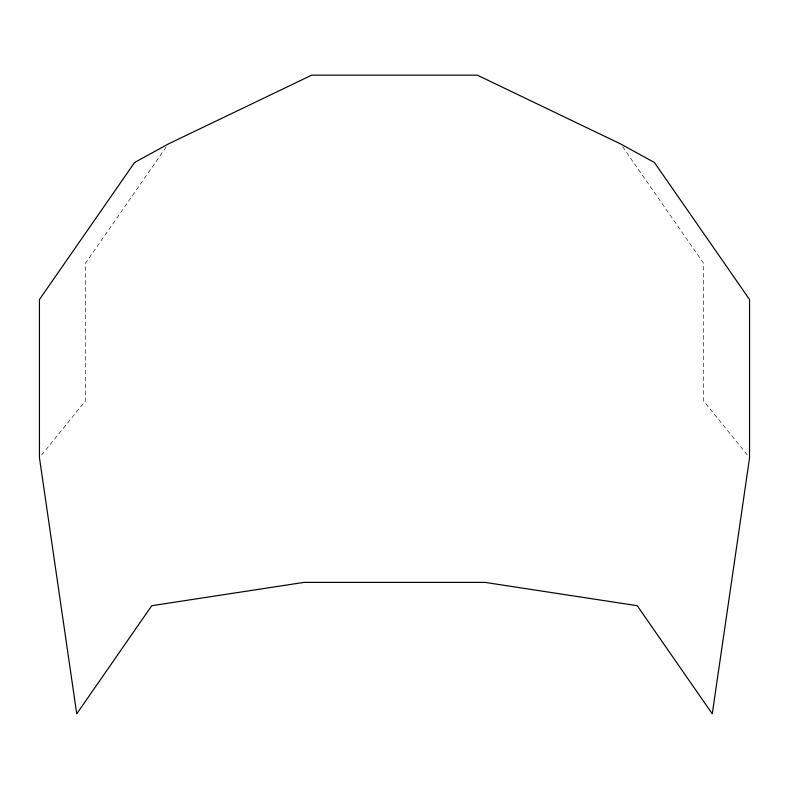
<?xml version="1.0" encoding="UTF-8"?>
<svg xmlns="http://www.w3.org/2000/svg" width="789" height="789" viewBox="0 0 789 789"><rect width="100%" height="100%" fill="white"/><g stroke="black" fill="none" stroke-linecap="round" stroke-linejoin="round"><path stroke-width="0.59" stroke-dasharray="3.94 2.96" d="M166.154 147.03L85.449 263.25L85.449 400.95L41.748 454.868M747.252 454.868L703.551 400.95L703.551 263.25L621.446 145.008"/><path stroke-width="1.18" d="M738.573 533.512L712.26 713.848L637.236 605.705L485.008 582.381L303.992 582.381L151.764 605.705L76.74 713.848L39.45 457.709L39.45 299.514L134.584 162.504L168.264 144.002L311.694 75.152L477.306 75.152L620.736 144.002L654.416 162.504L749.55 299.514L749.55 457.709L738.573 533.512"/></g></svg>
